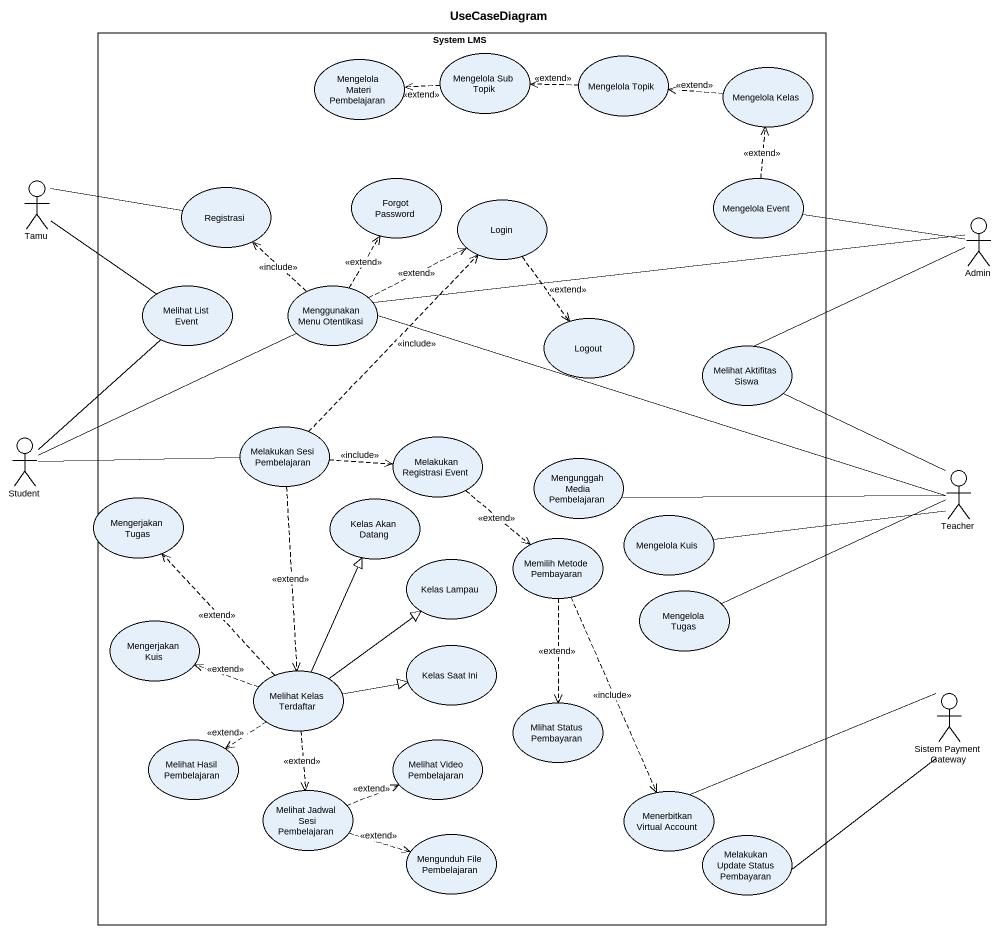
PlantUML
@startuml
title UseCaseDiagram
rectangle "System LMS" as System_LMS {
  usecase "Mengelola Materi Pembelajaran" as Mengelola_Materi
  usecase "Mengelola Sub Topik" as Mengelola_Sub_Topik
  usecase "Mengelola Topik" as Mengelola_Topik
  usecase "Mengelola Kelas" as Mengelola_Kelas
  usecase "Forgot Password" as Forgot_Password
  usecase "Mengelola Event" as Mengelola_Event
  usecase Registrasi
  usecase Login
  usecase "Melihat List Event" as Melihat_List_Event
  usecase "Menggunakan Menu Otentikasi" as Menggunakan_Menu_Otentikasi
  usecase Logout
  usecase "Melihat Aktifitas Siswa" as Melihat_Aktifitas_Siswa
  usecase "Melakukan Sesi Pembelajaran" as Melakukan_Sesi_Pembelajaran
  usecase "Melakukan Registrasi Event" as Melakukan_Registrasi_Event
  usecase "Mengunggah Media Pembelajaran" as Mengunggah_Media
  usecase "Kelas Akan Datang" as Kelas_Akan_Datang
  usecase "Mengelola Kuis" as Mengelola_Kuis
  usecase "Kelas Lampau" as Kelas_Lampau
  usecase "Memilih Metode Pembayaran" as Memilih_Metode_Pembayaran
  usecase "Mengelola Tugas" as Mengelola_Tugas
  usecase "Mengerjakan Kuis" as Mengerjakan_Kuis
  usecase "Kelas Saat Ini" as Kelas_Saat_Ini
  usecase "Melihat Kelas Terdaftar" as Melihat_Kelas_Terdaftar
  usecase "Mlihat Status Pembayaran" as Mlihat_Status_Pembayaran
  usecase "Melihat Hasil Pembelajaran" as Melihat_Hasil_Pembelajaran
  usecase "Melihat Video Pembelajaran" as Melihat_Video_Pembelajaran
  usecase "Melihat Jadwal Sesi Pembelajaran" as Melihat_Jadwal_Sesi
  usecase "Menerbitkan Virtual Account" as Menerbitkan_Virtual_Account
  usecase "Mengunduh File Pembelajaran" as Mengunduh_File_Pembelajaran
  usecase "Melakukan Update Status Pembayaran" as Melakukan_Update_Status
}
actor Tamu
actor Admin
actor Student
actor Teacher
usecase "Mengerjakan Tugas" as Mengerjakan_Tugas
actor "Sistem Payment Gateway" as Sistem_Payment_Gateway
Mengelola_Sub_Topik .left.> Mengelola_Materi : <<extend>>
Mengelola_Topik .left.> Mengelola_Sub_Topik : <<extend>>
Mengelola_Kelas .left.> Mengelola_Topik : <<extend>>
Tamu -right- Registrasi
Tamu -- Melihat_List_Event
Mengelola_Event .up.> Mengelola_Kelas : <<extend>>
Login ..> Logout : <<extend>>
Admin -left- Mengelola_Event
Admin -left- Menggunakan_Menu_Otentikasi
Admin -left- Melihat_Aktifitas_Siswa
Menggunakan_Menu_Otentikasi .up.> Forgot_Password : <<extend>>
Menggunakan_Menu_Otentikasi .up.> Registrasi : <<include>>
Menggunakan_Menu_Otentikasi .right.> Login : <<extend>>
Student -up- Melihat_List_Event
Student -right- Menggunakan_Menu_Otentikasi
Student -right- Melakukan_Sesi_Pembelajaran
Melakukan_Sesi_Pembelajaran .up.> Login : <<include>>
Melakukan_Sesi_Pembelajaran .right.> Melakukan_Registrasi_Event : <<include>>
Melakukan_Sesi_Pembelajaran ..> Melihat_Kelas_Terdaftar : <<extend>>
Melakukan_Registrasi_Event ..> Memilih_Metode_Pembayaran : <<extend>>
Teacher -left- Menggunakan_Menu_Otentikasi
Teacher -up- Melihat_Aktifitas_Siswa
Teacher -left- Mengunggah_Media
Teacher -left- Mengelola_Kuis
Teacher -left- Mengelola_Tugas
Memilih_Metode_Pembayaran ..> Mlihat_Status_Pembayaran : <<extend>>
Memilih_Metode_Pembayaran ..> Menerbitkan_Virtual_Account : <<include>>
Melihat_Kelas_Terdaftar .up.> Mengerjakan_Tugas : <<extend>>
Melihat_Kelas_Terdaftar -up-|> Kelas_Akan_Datang
Melihat_Kelas_Terdaftar -up-|> Kelas_Lampau
Melihat_Kelas_Terdaftar .left.> Mengerjakan_Kuis : <<extend>>
Melihat_Kelas_Terdaftar -right-|> Kelas_Saat_Ini
Melihat_Kelas_Terdaftar ..> Melihat_Hasil_Pembelajaran : <<extend>>
Melihat_Kelas_Terdaftar ..> Melihat_Jadwal_Sesi : <<extend>>
Sistem_Payment_Gateway -left- Menerbitkan_Virtual_Account
Sistem_Payment_Gateway -- Melakukan_Update_Status
Melihat_Jadwal_Sesi .right.> Melihat_Video_Pembelajaran : <<extend>>
Melihat_Jadwal_Sesi .right.> Mengunduh_File_Pembelajaran : <<extend>>
@enduml
